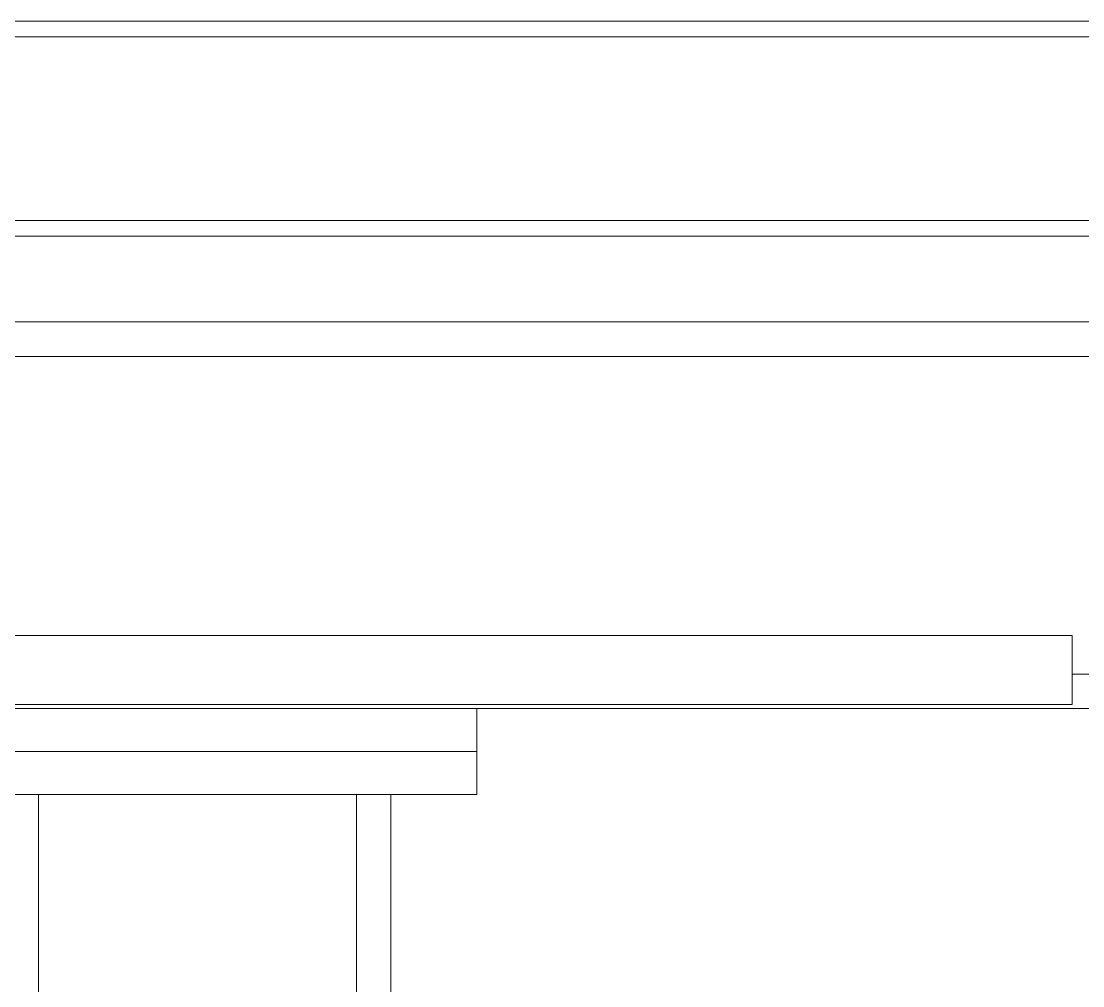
# Model space of a CAD drawing. Header units: centimetres. Extents: x 394264 to 551709, y 50011 to 59011.
# Drawn here: x 510060.31 to 510109.71, y 53822.17 to 53867.07 of the extents above; entities that cross this region are included whole.
import ezdxf

# ---------------------------------------------------------------- set-up
doc = ezdxf.new("R2010")
doc.units = ezdxf.units.CM
doc.layers.get('0').update_dxf_attribs({"lineweight": 9})
doc.layers.add('0-KRCN-MİMARİ-220526', color=8, linetype='Continuous', lineweight=9)
doc.layers.add('TF_Mobilya', color=142, linetype='Continuous', lineweight=9)

# ---------------------------------------------------------------- blocks, each defined once
blk = doc.blocks.new('kombine_altyapı')
at = {"color": 8, "linetype": 'Continuous', "lineweight": 15}
for p, q in [((5275, 1604.7), (5734, 1604.7)), ((5275, 1603.98), (5734, 1603.98)), ((5275, 1595.42), (5734, 1595.42)), ((5291, 1594.7), (5718, 1594.7)), ((5295, 1590.7), (5507.7, 1590.7)), ((5295, 1589.1), (5507.7, 1589.1)), ((5481.7, 1576.1), (5292.65, 1576.1)), ((5481.7, 1576.091), (5481.7, 1576.1)), ((5481.7, 1572.9), (5481.7, 1576.091)), ((5481.7, 1574.3), (5482.7, 1574.3)), ((5292.65, 1572.9), (5481.7, 1572.9)), ((5428, 1572.7), (5454, 1572.7)), ((5454, 1572.7), (5489.2, 1572.7)), ((5454, 1570.7), (5454, 1572.7)), ((5428, 1570.7), (5454, 1570.7)), ((5454, 1570.7), (5454, 1568.7)), ((5428, 1568.7), (5454, 1568.7)), ((5433.6, 1568.7), (5433.6, 1278.7)), ((5433.6, 1568.7), (5448.4, 1568.7)), ((5448.4, 1568.7), (5448.4, 1435.7)), ((5450, 1568.7), (5450, 1469.7))]:
    blk.add_line(p, q, dxfattribs=at)
blk = doc.blocks.new('A$C9e52caec')
at = {"layer": 'TF_Mobilya', "color": 8}
blk.add_blockref('kombine_altyapı', (0, 0), dxfattribs=at)

msp = doc.modelspace()

# ---------------------------------------------------------------- block references
at = {"layer": '0-KRCN-MİMARİ-220526', "rotation": 359.999999999997}
msp.add_blockref('A$C9e52caec', (504627.506, 52262.368, 73.999), dxfattribs=at)

doc.saveas('drawing.dxf')
